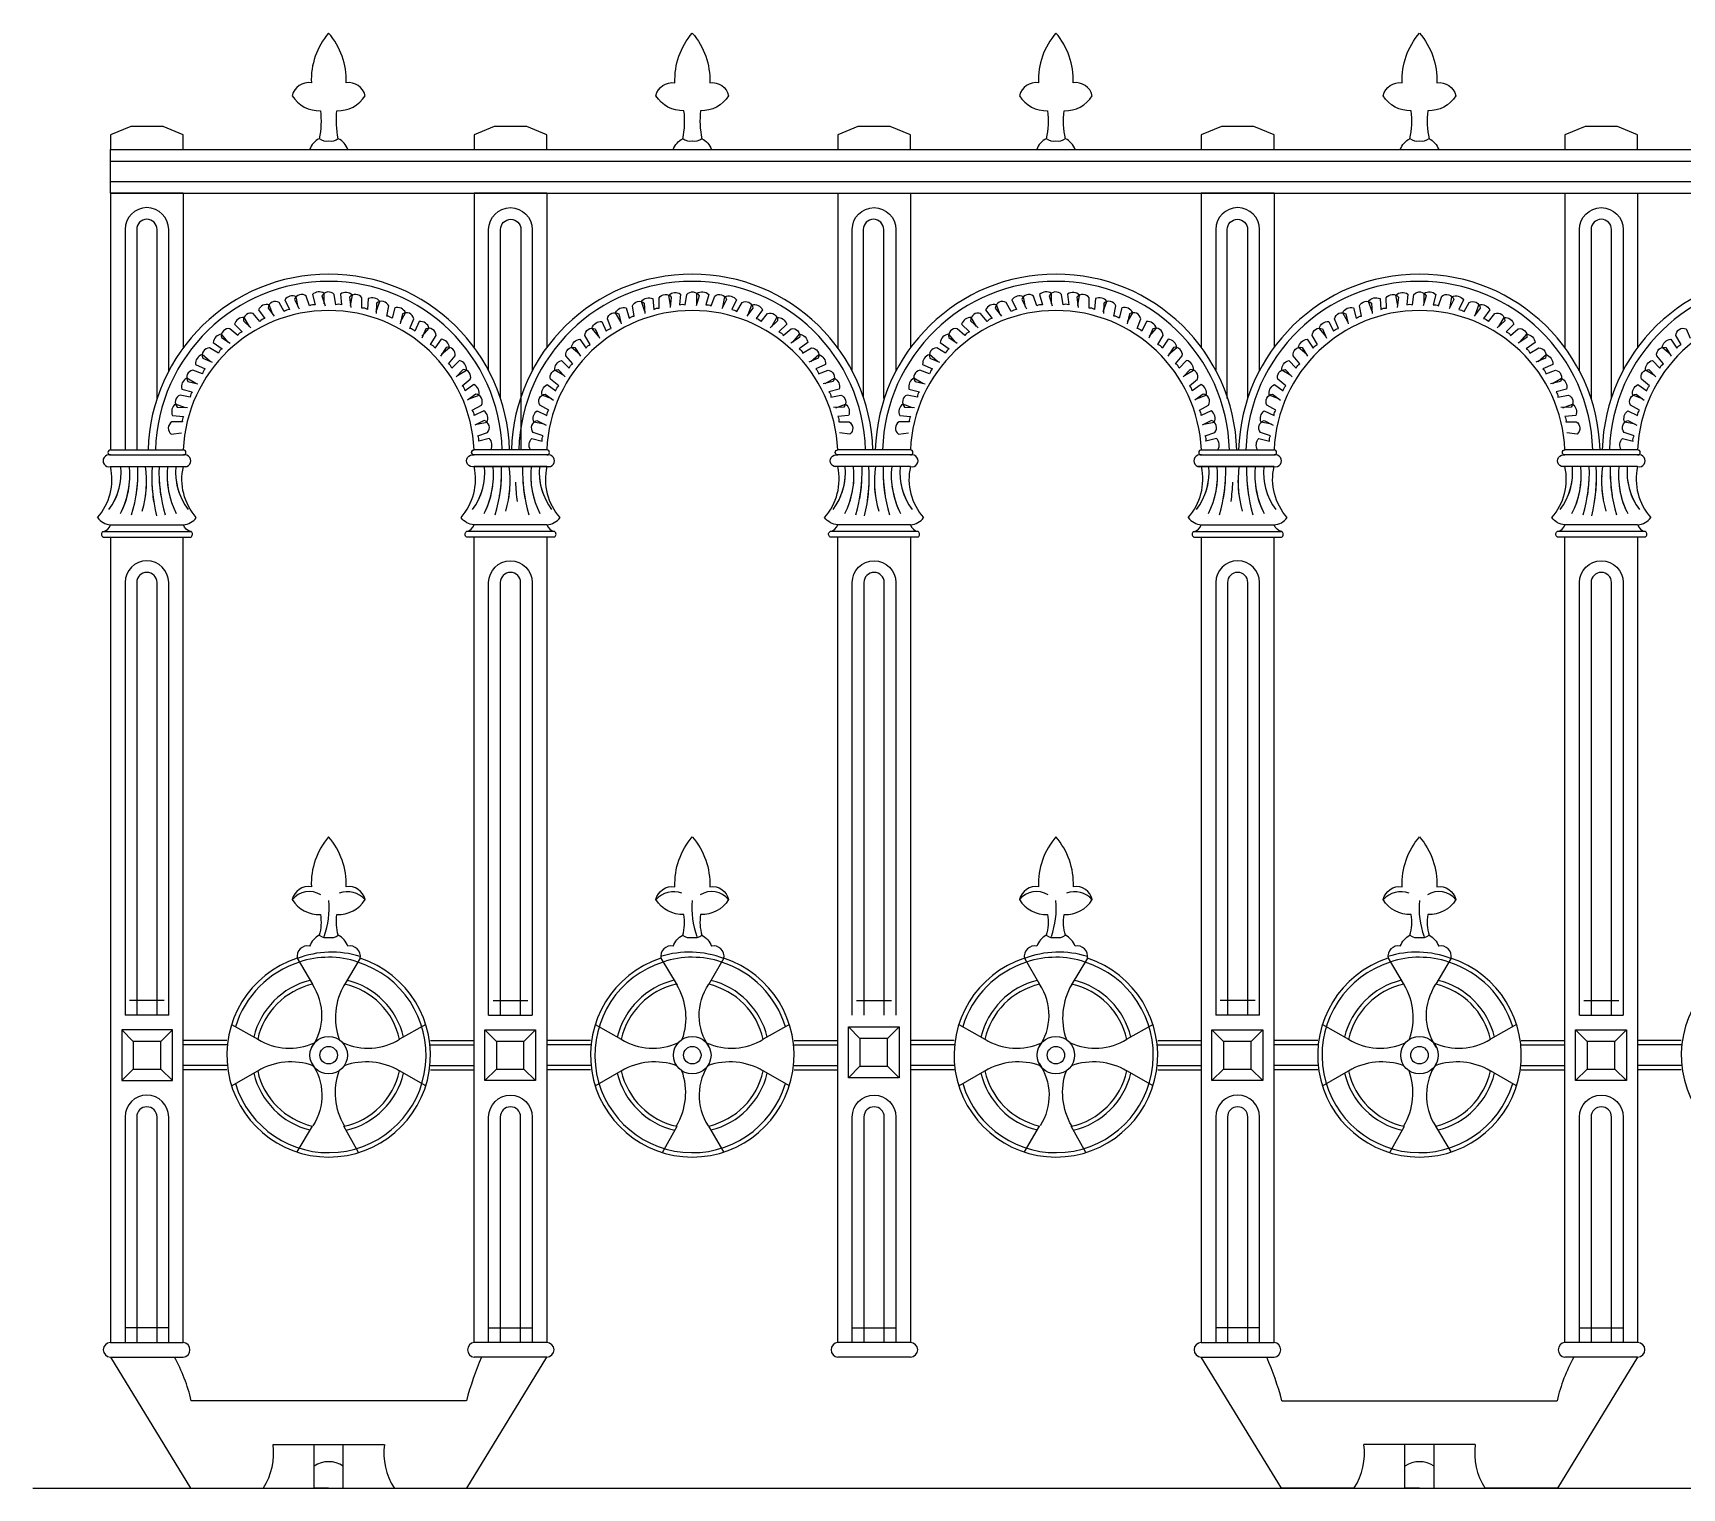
# Model space of a CAD drawing. Extents: x 173 to 2377, y 3129 to 4307.
# Drawn here: x 173 to 1307, y 3234 to 4234 of the extents above; entities that cross this region are included whole.
import ezdxf

# ---------------------------------------------------------------- set-up
doc = ezdxf.new("R2010")
doc.units = 0
doc.header["$LTSCALE"] = 0.85
doc.header["$MEASUREMENT"] = 0
for name, color, linetype in [('3', 3, 'CONTINUOUS'), ('4', 4, 'CONTINUOUS'), ('7', 7, 'CONTINUOUS')]:
    doc.layers.add(name, color=color, linetype=linetype)

msp = doc.modelspace()

# ---------------------------------------------------------------- linework, layer by layer
at = {"layer": '3'}
for p, q in [((226.6, 4145.6), (2377, 4145.6)), ((226.6, 4131.6), (2377, 4131.6)), ((226.6, 3943.6), (276.7, 3943.6)), ((226.6, 3935.6), (278.7, 3935.6)), ((526.7, 3943.6), (476.6, 3943.6)), ((526.7, 3935.6), (476.6, 3935.6)), ((476.6, 3935.6), (528.7, 3935.6)), ((776.6, 3935.6), (724.5, 3935.6)), ((776.6, 3943.6), (726.6, 3943.6)), ((1026.6, 3935.6), (974.5, 3935.6)), ((976.6, 3943.6), (1026.6, 3943.6)), ((976.6, 3935.6), (1026.6, 3935.6)), ((1276.6, 3935.6), (1224.5, 3935.6)), ((1276.6, 3943.6), (1226.6, 3943.6)), ((221.3, 3891), (282, 3891)), ((226.6, 3895.6), (276.7, 3895.6)), ((532, 3891), (471.3, 3891)), ((526.7, 3895.6), (476.6, 3895.6)), ((782, 3891), (721.3, 3891)), ((776.6, 3895.6), (726.6, 3895.6)), ((971.3, 3891), (1032, 3891)), ((976.6, 3895.6), (1026.6, 3895.6)), ((1282, 3891), (1221.3, 3891)), ((1276.6, 3895.6), (1226.6, 3895.6)), ((263.6, 3568.6), (239.6, 3568.6)), ((489.6, 3568.6), (513.6, 3568.6)), ((739.6, 3568.6), (763.6, 3568.6)), ((1013.6, 3568.6), (989.6, 3568.6)), ((1239.6, 3568.6), (1263.6, 3568.6)), ((266.6, 3558.6), (236.6, 3558.6)), ((486.6, 3558.6), (516.6, 3558.6)), ((741.9, 3542.6), (733.9, 3550.6)), ((736.6, 3550.6), (766.6, 3550.6)), ((760.9, 3542.6), (768.9, 3550.6)), ((1016.6, 3558.6), (986.6, 3558.6)), ((1236.6, 3558.6), (1266.6, 3558.6)), ((242.3, 3540.6), (234.3, 3548.6)), ((261.3, 3540.6), (269.3, 3548.6)), ((306.6, 3538.1), (276.6, 3538.1)), ((446.6, 3538.1), (476.6, 3538.1)), ((491.9, 3540.6), (483.9, 3548.6)), ((510.9, 3540.6), (518.9, 3548.6)), ((556.6, 3538.1), (526.6, 3538.1)), ((696.6, 3538.1), (726.6, 3538.1)), ((806.6, 3538.1), (776.6, 3538.1)), ((946.6, 3538.1), (976.6, 3538.1)), ((991.9, 3540.6), (983.9, 3548.6)), ((1010.9, 3540.6), (1018.9, 3548.6)), ((1056.6, 3538.1), (1026.6, 3538.1)), ((1196.6, 3538.1), (1226.6, 3538.1)), ((1241.9, 3540.6), (1233.9, 3548.6)), ((1260.9, 3540.6), (1268.9, 3548.6)), ((1306.6, 3538.1), (1276.6, 3538.1)), ((242.3, 3521.6), (234.3, 3513.6)), ((261.3, 3521.6), (269.3, 3513.6)), ((306.6, 3524.1), (276.6, 3524.1)), ((446.6, 3524.1), (476.6, 3524.1)), ((491.9, 3521.6), (483.9, 3513.6)), ((510.9, 3521.6), (518.9, 3513.6)), ((556.6, 3524.1), (526.6, 3524.1)), ((696.6, 3524.1), (726.6, 3524.1)), ((741.9, 3523.6), (733.9, 3515.6)), ((760.9, 3523.6), (768.9, 3515.6)), ((806.6, 3524.1), (776.6, 3524.1)), ((946.6, 3524.1), (976.6, 3524.1)), ((991.9, 3521.6), (983.9, 3513.6)), ((1010.9, 3521.6), (1018.9, 3513.6)), ((1056.6, 3524.1), (1026.6, 3524.1)), ((1196.6, 3524.1), (1226.6, 3524.1)), ((1241.9, 3521.6), (1233.9, 3513.6)), ((1260.9, 3521.6), (1268.9, 3513.6)), ((1306.6, 3524.1), (1276.6, 3524.1)), ((266.6, 3343.6), (236.6, 3343.6)), ((486.6, 3343.6), (516.6, 3343.6)), ((736.6, 3343.6), (766.6, 3343.6)), ((1016.6, 3343.6), (986.6, 3343.6)), ((1236.6, 3343.6), (1266.6, 3343.6))]:
    msp.add_line(p, q, dxfattribs=at)
for points in [[(258.6, 3982.4), (258.6, 4098.6, 1), (244.6, 4098.6), (244.6, 3947.1)], [(494.8, 3982.4), (494.8, 4098.6, -1), (508.8, 4098.6), (508.8, 3947.1)], [(758.2, 3982.4), (758.2, 4098.6, 1), (744.2, 4098.6), (744.2, 3983.7)], [(994.4, 3982.4), (994.4, 4098.6, -1), (1008.4, 4098.6), (1008.4, 3982.4)], [(1258.6, 3982.4), (1258.6, 4098.6, 1), (1244.6, 4098.6), (1244.6, 3982.4)], [(355.6, 4045.3), (354.3, 4052.4, 0.349567), (346.4, 4050.3), (349.6, 4043.5, 0.18548), (345.9, 4042.2), (342.5, 4048.5, 0.528763), (334.9, 4044.6), (339.2, 4039)], [(373.5, 4047.5), (373.5, 4054.7, 0.349567), (365.4, 4053.9), (367.4, 4046.7, 0.18548), (363.5, 4046.1), (361.2, 4052.8, 0.528763), (353.1, 4050.4), (356.3, 4044.1)], [(391.6, 4046.4), (392.9, 4053.5, 0.349567), (384.7, 4054.2), (385.4, 4046.8, 0.18548), (381.5, 4046.8), (380.4, 4053.9, 0.528763), (372, 4052.9), (374.1, 4046.1)], [(409.3, 4042.3), (411.7, 4049.1, 0.349567), (403.8, 4051.1), (403.2, 4043.7, 0.18548), (399.4, 4044.4), (399.5, 4051.5, 0.528763), (391, 4052), (391.9, 4045)], [(425.9, 4035.2), (429.5, 4041.4, 0.349567), (422, 4044.8), (420.2, 4037.6, 0.18548), (416.5, 4039), (417.9, 4046, 0.528763), (409.6, 4047.9), (409.3, 4040.8)], [(577.4, 4035.2), (573.8, 4041.4, -0.349567), (581.2, 4044.8), (583.1, 4037.6, -0.18548), (586.7, 4039), (585.4, 4046, -0.528763), (593.6, 4047.9), (594, 4040.8)], [(594, 4042.3), (591.6, 4049.1, -0.349567), (599.5, 4051.1), (600.1, 4043.7, -0.18548), (603.9, 4044.4), (603.8, 4051.5, -0.528763), (612.2, 4052), (611.4, 4045)], [(611.6, 4046.4), (610.4, 4053.5, -0.349567), (618.6, 4054.2), (617.9, 4046.8, -0.18548), (621.7, 4046.8), (622.8, 4053.9, -0.528763), (631.3, 4052.9), (629.2, 4046.1)], [(629.7, 4047.5), (629.7, 4054.7, -0.349567), (637.9, 4053.9), (635.9, 4046.7, -0.18548), (639.7, 4046.1), (642, 4052.8, -0.528763), (650.2, 4050.4), (646.9, 4044.1)], [(647.7, 4045.3), (649, 4052.4, -0.349567), (656.9, 4050.3), (653.7, 4043.5, -0.18548), (657.3, 4042.2), (660.8, 4048.5, -0.528763), (668.3, 4044.6), (664.1, 4039)], [(855.6, 4045.3), (854.3, 4052.4, 0.349567), (846.4, 4050.3), (849.6, 4043.5, 0.18548), (845.9, 4042.2), (842.5, 4048.5, 0.528763), (834.9, 4044.6), (839.2, 4039)], [(873.5, 4047.5), (873.5, 4054.7, 0.349567), (865.4, 4053.9), (867.4, 4046.7, 0.18548), (863.5, 4046.1), (861.2, 4052.8, 0.528763), (853.1, 4050.4), (856.3, 4044.1)], [(891.6, 4046.4), (892.9, 4053.5, 0.349567), (884.7, 4054.2), (885.4, 4046.8, 0.18548), (881.5, 4046.8), (880.4, 4053.9, 0.528763), (872, 4052.9), (874.1, 4046.1)], [(909.2, 4042.3), (911.7, 4049.1, 0.349567), (903.8, 4051.1), (903.2, 4043.7, 0.18548), (899.4, 4044.4), (899.5, 4051.5, 0.528763), (891, 4052), (891.9, 4045)], [(925.9, 4035.2), (929.5, 4041.4, 0.349567), (922, 4044.8), (920.1, 4037.6, 0.18548), (916.5, 4039), (917.9, 4046, 0.528763), (909.6, 4047.9), (909.3, 4040.8)], [(1077.4, 4035.2), (1073.8, 4041.4, -0.349567), (1081.2, 4044.8), (1083.1, 4037.6, -0.18548), (1086.7, 4039), (1085.3, 4046, -0.528763), (1093.6, 4047.9), (1094, 4040.8)], [(1094, 4042.3), (1091.5, 4049.1, -0.349567), (1099.5, 4051.1), (1100.1, 4043.7, -0.18548), (1103.9, 4044.4), (1103.7, 4051.5, -0.528763), (1112.2, 4052), (1111.3, 4045)], [(1111.6, 4046.4), (1110.4, 4053.5, -0.349567), (1118.6, 4054.2), (1117.9, 4046.8, -0.18548), (1121.7, 4046.8), (1122.8, 4053.9, -0.528763), (1131.3, 4052.9), (1129.2, 4046.1)], [(1129.7, 4047.5), (1129.7, 4054.7, -0.349567), (1137.9, 4053.9), (1135.9, 4046.7, -0.18548), (1139.7, 4046.1), (1142, 4052.8, -0.528763), (1150.2, 4050.4), (1146.9, 4044.1)], [(1147.7, 4045.3), (1148.9, 4052.4, -0.349567), (1156.9, 4050.3), (1153.6, 4043.5, -0.18548), (1157.3, 4042.2), (1160.8, 4048.5, -0.528763), (1168.3, 4044.6), (1164.1, 4039)], [(322.1, 4032), (318.5, 4038.2, 0.349567), (311.8, 4033.4), (317.1, 4028.2, 0.18548), (314.1, 4025.8), (308.7, 4030.4, 0.528763), (302.9, 4024.3), (308.8, 4020.4)], [(338.2, 4040.1), (335.8, 4046.9, 0.349567), (328.3, 4043.4), (332.7, 4037.3, 0.18548), (329.3, 4035.4), (324.8, 4040.9, 0.528763), (318, 4035.9), (323.2, 4031.1)], [(441, 4025.2), (445.7, 4030.7, 0.349567), (438.9, 4035.4), (435.8, 4028.6, 0.18548), (432.5, 4030.6), (435.1, 4037.2, 0.528763), (427.3, 4040.6), (425.7, 4033.7)], [(562.2, 4025.2), (557.6, 4030.7, -0.349567), (564.4, 4035.4), (567.5, 4028.6, -0.18548), (570.8, 4030.6), (568.2, 4037.2, -0.528763), (576, 4040.6), (577.6, 4033.7)], [(665, 4040.1), (667.5, 4046.9, -0.349567), (674.9, 4043.4), (670.6, 4037.3, -0.18548), (674, 4035.4), (678.4, 4040.9, -0.528763), (685.2, 4035.9), (680.1, 4031.1)], [(681.2, 4032), (684.8, 4038.2, -0.349567), (691.5, 4033.4), (686.2, 4028.2, -0.18548), (689.2, 4025.8), (694.6, 4030.4, -0.528763), (700.4, 4024.3), (694.4, 4020.4)], [(822, 4032), (818.4, 4038.2, 0.349567), (811.8, 4033.4), (817.1, 4028.2, 0.18548), (814.1, 4025.8), (808.7, 4030.4, 0.528763), (802.9, 4024.3), (808.8, 4020.4)], [(838.2, 4040.1), (835.8, 4046.9, 0.349567), (828.3, 4043.4), (832.7, 4037.3, 0.18548), (829.3, 4035.4), (824.8, 4040.9, 0.528763), (818, 4035.9), (823.2, 4031.1)], [(941, 4025.2), (945.7, 4030.7, 0.349567), (938.9, 4035.4), (935.8, 4028.6, 0.18548), (932.5, 4030.6), (935, 4037.2, 0.528763), (927.2, 4040.6), (925.7, 4033.7)], [(1062.2, 4025.2), (1057.6, 4030.7, -0.349567), (1064.3, 4035.4), (1067.4, 4028.6, -0.18548), (1070.8, 4030.6), (1068.2, 4037.2, -0.528763), (1076, 4040.6), (1077.6, 4033.7)], [(1165, 4040.1), (1167.5, 4046.9, -0.349567), (1174.9, 4043.4), (1170.6, 4037.3, -0.18548), (1174, 4035.4), (1178.4, 4040.9, -0.528763), (1185.2, 4035.9), (1180.1, 4031.1)], [(1181.2, 4032), (1184.8, 4038.2, -0.349567), (1191.5, 4033.4), (1186.2, 4028.2, -0.18548), (1189.2, 4025.8), (1194.5, 4030.4, -0.528763), (1200.4, 4024.3), (1194.4, 4020.4)], [(307.6, 4021.1), (302.9, 4026.6, 0.349567), (297.2, 4020.8), (303.3, 4016.6, 0.18548), (300.8, 4013.6), (294.7, 4017.3, 0.528763), (290, 4010.2), (296.5, 4007.5)], [(454.2, 4012.8), (459.7, 4017.5, 0.349567), (453.9, 4023.2), (449.7, 4017.1, 0.18548), (446.7, 4019.6), (450.4, 4025.7, 0.528763), (443.3, 4030.3), (440.6, 4023.8)], [(549, 4012.8), (543.5, 4017.5, -0.349567), (549.4, 4023.2), (553.6, 4017.1, -0.18548), (556.5, 4019.6), (552.8, 4025.7, -0.528763), (559.9, 4030.3), (562.7, 4023.8)], [(695.7, 4021.1), (700.3, 4026.6, -0.349567), (706.1, 4020.8), (700, 4016.6, -0.18548), (702.5, 4013.6), (708.6, 4017.3, -0.528763), (713.2, 4010.2), (706.7, 4007.5)], [(807.5, 4021.1), (802.9, 4026.6, 0.349567), (797.1, 4020.8), (803.3, 4016.6, 0.18548), (800.8, 4013.6), (794.7, 4017.3, 0.528763), (790, 4010.2), (796.5, 4007.5)], [(954.2, 4012.8), (959.7, 4017.5, 0.349567), (953.9, 4023.2), (949.7, 4017.1, 0.18548), (946.7, 4019.6), (950.4, 4025.7, 0.528763), (943.3, 4030.3), (940.6, 4023.8)], [(1049, 4012.8), (1043.5, 4017.5, -0.349567), (1049.4, 4023.2), (1053.6, 4017.1, -0.18548), (1056.5, 4019.6), (1052.8, 4025.7, -0.528763), (1059.9, 4030.3), (1062.7, 4023.8)], [(1195.7, 4021.1), (1200.3, 4026.6, -0.349567), (1206.1, 4020.8), (1199.9, 4016.6, -0.18548), (1202.5, 4013.6), (1208.6, 4017.3, -0.528763), (1213.2, 4010.2), (1206.7, 4007.5)], [(1299, 4012.8), (1293.5, 4017.5, -0.349567), (1299.3, 4023.2), (1303.6, 4017.1, -0.18548), (1306.5, 4019.6), (1302.8, 4025.7, -0.528763), (1309.9, 4030.3), (1312.7, 4023.8)], [(465.1, 3998.3), (471.3, 4001.9, 0.349567), (466.6, 4008.6), (461.3, 4003.3, 0.18548), (458.9, 4006.3), (463.6, 4011.7, 0.528763), (457.4, 4017.5), (453.5, 4011.5)], [(538.2, 3998.3), (532, 4001.9, -0.349567), (536.7, 4008.6), (542, 4003.3, -0.18548), (544.4, 4006.3), (539.7, 4011.7, -0.528763), (545.9, 4017.5), (549.7, 4011.5)], [(965.1, 3998.3), (971.3, 4001.9, 0.349567), (966.5, 4008.6), (961.3, 4003.3, 0.18548), (958.9, 4006.3), (963.5, 4011.7, 0.528763), (957.4, 4017.5), (953.5, 4011.5)], [(1038.2, 3998.3), (1032, 4001.9, -0.349567), (1036.7, 4008.6), (1041.9, 4003.3, -0.18548), (1044.4, 4006.3), (1039.7, 4011.7, -0.528763), (1045.9, 4017.5), (1049.7, 4011.5)], [(1288.2, 3998.3), (1281.9, 4001.9, -0.349567), (1286.7, 4008.6), (1291.9, 4003.3, -0.18548), (1294.4, 4006.3), (1289.7, 4011.7, -0.528763), (1295.9, 4017.5), (1299.7, 4011.5)], [(295.1, 4007.9), (289.6, 4012.6, 0.349567), (285, 4005.8), (291.8, 4002.7, 0.18548), (289.8, 3999.4), (283.1, 4001.9, 0.528763), (279.8, 3994.1), (286.7, 3992.6)], [(473.2, 3982.1), (480, 3984.6, 0.349567), (476.5, 3992), (470.4, 3987.7, 0.18548), (468.5, 3991.1), (474, 3995.6, 0.528763), (469, 4002.3), (464.2, 3997.2)], [(530.1, 3982.1), (523.3, 3984.6, -0.349567), (526.8, 3992), (532.9, 3987.7, -0.18548), (534.8, 3991.1), (529.2, 3995.6, -0.528763), (534.3, 4002.3), (539.1, 3997.2)], [(708.1, 4007.9), (713.6, 4012.6, -0.349567), (718.3, 4005.8), (711.5, 4002.7, -0.18548), (713.5, 3999.4), (720.1, 4001.9, -0.528763), (723.5, 3994.1), (716.6, 3992.6)], [(795.1, 4007.9), (789.6, 4012.6, 0.349567), (785, 4005.8), (791.8, 4002.7, 0.18548), (789.8, 3999.4), (783.1, 4001.9, 0.528763), (779.8, 3994.1), (786.7, 3992.6)], [(973.2, 3982.1), (980, 3984.6, 0.349567), (976.5, 3992), (970.4, 3987.7, 0.18548), (968.5, 3991.1), (974, 3995.6, 0.528763), (969, 4002.3), (964.2, 3997.2)], [(1030, 3982.1), (1023.3, 3984.6, -0.349567), (1026.8, 3992), (1032.9, 3987.7, -0.18548), (1034.8, 3991.1), (1029.2, 3995.6, -0.528763), (1034.3, 4002.3), (1039.1, 3997.2)], [(1208.1, 4007.9), (1213.6, 4012.6, -0.349567), (1218.3, 4005.8), (1211.5, 4002.7, -0.18548), (1213.5, 3999.4), (1220.1, 4001.9, -0.528763), (1223.5, 3994.1), (1216.6, 3992.6)], [(1280, 3982.1), (1273.3, 3984.6, -0.349567), (1276.8, 3992), (1282.9, 3987.7, -0.18548), (1284.8, 3991.1), (1279.2, 3995.6, -0.528763), (1284.3, 4002.3), (1289.1, 3997.2)], [(285.2, 3992.8), (279, 3996.4, 0.349567), (275.6, 3988.9), (282.8, 3987, 0.18548), (281.4, 3983.4), (274.4, 3984.8, 0.528763), (272.5, 3976.5), (279.5, 3976.2)], [(718, 3992.8), (724.3, 3996.4, -0.349567), (727.7, 3988.9), (720.5, 3987, -0.18548), (721.9, 3983.4), (728.8, 3984.8, -0.528763), (730.8, 3976.5), (723.7, 3976.2)], [(785.2, 3992.8), (779, 3996.4, 0.349567), (775.6, 3988.9), (782.8, 3987, 0.18548), (781.4, 3983.4), (774.4, 3984.8, 0.528763), (772.5, 3976.5), (779.5, 3976.2)], [(1218, 3992.8), (1224.3, 3996.4, -0.349567), (1227.7, 3988.9), (1220.5, 3987, -0.18548), (1221.8, 3983.4), (1228.8, 3984.8, -0.528763), (1230.8, 3976.5), (1223.7, 3976.2)], [(478.4, 3964.8), (485.5, 3966.1, 0.349567), (483.4, 3974), (476.6, 3970.8, 0.18548), (475.3, 3974.4), (481.6, 3977.9, 0.528763), (477.8, 3985.4), (472.1, 3981.2)], [(524.8, 3964.8), (517.7, 3966.1, -0.349567), (519.9, 3974), (526.7, 3970.8, -0.18548), (527.9, 3974.4), (521.7, 3977.9, -0.528763), (525.5, 3985.4), (531.1, 3981.2)], [(978.4, 3964.8), (985.5, 3966.1, 0.349567), (983.4, 3974), (976.6, 3970.8, 0.18548), (975.3, 3974.4), (981.6, 3977.9, 0.528763), (977.8, 3985.4), (972.1, 3981.2)], [(1024.8, 3964.8), (1017.7, 3966.1, -0.349567), (1019.9, 3974), (1026.6, 3970.8, -0.18548), (1027.9, 3974.4), (1021.7, 3977.9, -0.528763), (1025.5, 3985.4), (1031.1, 3981.2)], [(1274.8, 3964.8), (1267.7, 3966.1, -0.349567), (1269.9, 3974), (1276.6, 3970.8, -0.18548), (1277.9, 3974.4), (1271.7, 3977.9, -0.528763), (1275.5, 3985.4), (1281.1, 3981.2)], [(278.1, 3976.1), (271.3, 3978.6, 0.349567), (269.2, 3970.7), (276.7, 3970.1, 0.18548), (276, 3966.3), (268.8, 3966.4, 0.528763), (268.4, 3957.9), (275.4, 3958.8)], [(725.2, 3976.1), (732, 3978.6, -0.349567), (734, 3970.7), (726.6, 3970.1, -0.18548), (727.3, 3966.3), (734.4, 3966.4, -0.528763), (734.9, 3957.9), (727.9, 3958.8)], [(778.1, 3976.1), (771.3, 3978.6, 0.349567), (769.2, 3970.7), (776.7, 3970.1, 0.18548), (775.9, 3966.3), (768.8, 3966.4, 0.528763), (768.3, 3957.9), (775.3, 3958.8)], [(1225.2, 3976.1), (1231.9, 3978.6, -0.349567), (1234, 3970.7), (1226.6, 3970.1, -0.18548), (1227.3, 3966.3), (1234.4, 3966.4, -0.528763), (1234.9, 3957.9), (1227.9, 3958.8)], [(488, 3947.1, 0.334675), (487, 3955), (479.8, 3953, 0.18548), (479.2, 3956.8), (485.9, 3959.1, 0.528763), (483.5, 3967.3), (477.2, 3964)], [(515.3, 3947.1, -0.334675), (516.3, 3955), (523.5, 3953, -0.18548), (524.1, 3956.8), (517.3, 3959.1, -0.528763), (519.8, 3967.3), (526.1, 3964)], [(988, 3947.1, 0.334675), (987, 3955), (979.8, 3953, 0.18548), (979.2, 3956.8), (985.9, 3959.1, 0.528763), (983.5, 3967.3), (977.2, 3964)], [(1015.3, 3947.1, -0.334675), (1016.2, 3955), (1023.5, 3953, -0.18548), (1024.1, 3956.8), (1017.3, 3959.1, -0.528763), (1019.8, 3967.3), (1026.1, 3964)], [(1265.3, 3947.1, -0.334675), (1266.2, 3955), (1273.4, 3953, -0.18548), (1274.1, 3956.8), (1267.3, 3959.1, -0.528763), (1269.8, 3967.3), (1276, 3964)], [(258.6, 3558.6), (258.6, 3855.9, 1), (244.6, 3855.9), (244.6, 3558.6)], [(508.6, 3558.6), (508.6, 3855.9, 1), (494.6, 3855.9), (494.6, 3558.6)], [(758.6, 3558.6), (758.6, 3855.9, 1), (744.6, 3855.9), (744.6, 3558.6)], [(1008.6, 3558.6), (1008.6, 3855.9, 1), (994.6, 3855.9), (994.6, 3558.6)], [(1258.6, 3558.6), (1258.6, 3855.9, 1), (1244.6, 3855.9), (1244.6, 3558.6)], [(258.6, 3333.6), (258.6, 3488.6, 1), (244.6, 3488.6), (244.6, 3333.6)], [(508.6, 3333.6), (508.6, 3488.6, 1), (494.6, 3488.6), (494.6, 3333.6)], [(758.6, 3333.6), (758.6, 3488.6, 1), (744.6, 3488.6), (744.6, 3333.6)], [(1008.6, 3333.6), (1008.6, 3488.6, 1), (994.6, 3488.6), (994.6, 3333.6)], [(1258.6, 3333.6), (1258.6, 3488.6, 1), (1244.6, 3488.6), (1244.6, 3333.6)]]:
    msp.add_lwpolyline(points, format="xyb", dxfattribs=at)
for points in [[(242.3, 3521.6), (261.3, 3521.6), (261.3, 3540.6), (242.3, 3540.6)], [(491.9, 3521.6), (510.9, 3521.6), (510.9, 3540.6), (491.9, 3540.6)], [(741.9, 3523.6), (760.9, 3523.6), (760.9, 3542.6), (741.9, 3542.6)], [(991.9, 3521.6), (1010.9, 3521.6), (1010.9, 3540.6), (991.9, 3540.6)], [(1241.9, 3521.6), (1260.9, 3521.6), (1260.9, 3540.6), (1241.9, 3540.6)]]:
    msp.add_lwpolyline(points, close=True, dxfattribs=at)
for centre in [(376.6, 3531.1), (626.6, 3531.1), (876.6, 3531.1), (1126.6, 3531.1)]:
    msp.add_circle(centre, 6, dxfattribs=at)
for centre, radius, start, end in [((376.7, 3943.6), 124.3, 1.6116, 178.3884), ((626.5, 3943.6), 124.3, 1.6116, 178.3884), ((876.7, 3943.6), 124.3, 1.6116, 178.3884), ((1126.5, 3943.6), 124.3, 1.6116, 178.3884), ((1376.5, 3943.6), 124.3, 1.6116, 178.3884), ((376.6, 3942.8), 100.1, 2.4568, 177.5432), ((626.6, 3942.8), 100.1, 2.4568, 177.5432), ((876.6, 3942.8), 100.1, 2.4568, 177.5432), ((1126.6, 3942.8), 100.1, 2.4568, 177.5432), ((1376.6, 3942.8), 100.1, 2.4568, 177.5432), ((191.1, 3931.7), 42.9, 323.2855, 5.225), ((181.6, 3929.8), 58.3, 333.007, 5.7607), ((142, 3932.2), 103.5, 343.3338, 1.8828), ((179, 3925.6), 72.4, 343.531, 7.9646), ((362.1, 3928.1), 107.1, 175.9899, 194.2417), ((363.4, 3932.2), 103.5, 178.1172, 196.6662), ((323.8, 3929.8), 58.3, 174.2393, 206.993), ((314.3, 3931.7), 42.9, 174.775, 216.7145), ((441.1, 3931.7), 42.9, 323.2855, 5.225), ((431.6, 3929.8), 58.3, 333.007, 5.7607), ((392, 3932.2), 103.5, 343.3338, 1.8828), ((429, 3925.6), 72.4, 343.531, 7.9646), ((613.4, 3932.2), 103.5, 178.1172, 196.6662), ((573.8, 3929.8), 58.3, 174.2393, 206.993), ((564.3, 3931.7), 42.9, 174.775, 216.7145), ((689, 3931.7), 42.9, 323.2855, 5.225), ((679.5, 3929.8), 58.3, 333.007, 5.7607), ((639.9, 3932.2), 103.5, 343.3338, 1.8828), ((641.2, 3928.1), 107.1, 345.7583, 4.0101), ((824.2, 3925.6), 72.4, 172.0354, 196.469), ((861.3, 3932.2), 103.5, 178.1172, 196.6662), ((821.7, 3929.8), 58.3, 174.2393, 206.993), ((812.2, 3931.7), 42.9, 174.775, 216.7145), ((939, 3931.7), 42.9, 323.2855, 5.225), ((929.5, 3929.8), 58.3, 333.007, 5.7607), ((889.9, 3932.2), 103.5, 343.3338, 1.8828), ((1074.2, 3925.6), 72.4, 172.0354, 196.469), ((1111.2, 3932.2), 103.5, 178.1172, 196.6662), ((1071.7, 3929.8), 58.3, 174.2393, 206.993), ((1062.2, 3931.7), 42.9, 174.775, 216.7145), ((1189, 3931.7), 42.9, 323.2855, 5.225), ((1179.5, 3929.8), 58.3, 333.007, 5.7607), ((1139.9, 3932.2), 103.5, 343.3338, 1.8828), ((1141.2, 3928.1), 107.1, 345.7583, 4.0101), ((1324.2, 3925.6), 72.4, 172.0354, 196.469), ((1361.2, 3932.2), 103.5, 178.1172, 196.6662), ((1321.7, 3929.8), 58.3, 174.2393, 206.993), ((1312.2, 3931.7), 42.9, 174.775, 216.7145), ((191.1, 3931.7), 42.9, 329.2476, 354.6598), ((142, 3932.2), 103.5, 350.7002, 0), ((179, 3925.6), 72.4, 350.3735, 2.9493), ((362.1, 3928.1), 107.1, 181.674, 188.8664), ((363.4, 3932.2), 103.5, 183.28, 190.4175), ((323.8, 3929.8), 58.3, 182.9719, 198.913), ((314.3, 3931.7), 42.9, 184.983, 203.2751), ((441.1, 3931.7), 42.9, 329.2476, 354.6598), ((392, 3932.2), 103.5, 350.7002, 0), ((429, 3925.6), 72.4, 350.3735, 2.9493), ((612.1, 3928.1), 107.1, 181.674, 188.8664), ((613.4, 3932.2), 103.5, 183.28, 190.4175), ((573.8, 3929.8), 58.3, 182.9719, 198.913), ((564.3, 3931.7), 42.9, 184.983, 203.2751), ((689, 3931.7), 42.9, 336.7249, 355.017), ((679.5, 3929.8), 58.3, 341.087, 357.0281), ((639.9, 3932.2), 103.5, 349.5825, 356.72), ((641.2, 3928.1), 107.1, 351.1336, 358.326), ((824.2, 3925.6), 72.4, 177.0507, 189.6265), ((861.3, 3932.2), 103.5, 180, 189.2998), ((812.2, 3931.7), 42.9, 185.3402, 210.7524), ((939, 3931.7), 42.9, 336.7249, 355.017), ((929.5, 3929.8), 58.3, 341.087, 357.0281), ((889.9, 3932.2), 103.5, 349.5825, 356.72), ((891.2, 3928.1), 107.1, 351.1336, 358.326), ((1074.2, 3925.6), 72.4, 177.0507, 189.6265), ((1111.2, 3932.2), 103.5, 180, 189.2998), ((1062.2, 3931.7), 42.9, 185.3402, 210.7524), ((1189, 3931.7), 42.9, 336.7249, 355.017), ((1179.5, 3929.8), 58.3, 341.087, 357.0281), ((1139.9, 3932.2), 103.5, 349.5825, 356.72), ((1141.2, 3928.1), 107.1, 351.1336, 358.326), ((1324.2, 3925.6), 72.4, 177.0507, 189.6265), ((1361.2, 3932.2), 103.5, 180, 189.2998), ((1312.2, 3931.7), 42.9, 185.3402, 210.7524), ((181.6, 3929.8), 58.3, 334.5742, 352.5238), ((431.6, 3929.8), 58.3, 334.5742, 352.5238), ((821.7, 3929.8), 58.3, 187.4762, 205.4258), ((1071.7, 3929.8), 58.3, 187.4762, 205.4258), ((1321.7, 3929.8), 58.3, 187.4762, 205.4258), ((363.2, 3628.8), 14.8, 57.3642, 141.6667), ((389.2, 3626.4), 17, 42.9344, 108.2668), ((614.1, 3626.4), 17, 71.7332, 137.0656), ((640, 3628.8), 14.8, 38.3333, 122.6358), ((863.2, 3628.8), 14.8, 57.3642, 141.6667), ((889.2, 3626.4), 17, 42.9344, 108.2668), ((1114.1, 3626.4), 17, 71.7332, 137.0656), ((1140, 3628.8), 14.8, 38.3333, 122.6358), ((321.2, 3632), 55.7, 339.7921, 5.4872), ((682, 3632), 55.7, 174.5128, 200.2079), ((821.2, 3632), 55.7, 339.7921, 5.4872), ((1182, 3632), 55.7, 174.5128, 200.2079), ((376.6, 3531.1), 70, 108.0209, 71.9792), ((376.6, 3531.1), 67, 196.9683, 72.572), ((376.6, 3531.1), 67, 107.4685, 163.0317), ((378.6, 3534.6), 67.3, 72.9243, 110.5681), ((376.6, 3535.7), 62.7, 71.3267, 108.7138), ((626.6, 3531.1), 70, 108.0208, 71.9791), ((626.6, 3531.1), 67, 107.428, 343.0317), ((624.6, 3534.6), 67.3, 69.4319, 107.0757), ((626.6, 3535.7), 62.7, 71.2862, 108.6733), ((626.6, 3531.1), 67, 16.9683, 72.5315), ((876.6, 3531.1), 70, 108.0209, 71.9792), ((876.6, 3531.1), 67, 196.9683, 72.572), ((876.6, 3531.1), 67, 107.4685, 163.0317), ((878.6, 3534.6), 67.3, 72.9243, 110.5681), ((876.6, 3535.7), 62.7, 71.3267, 108.7138), ((1126.6, 3531.1), 70, 108.0208, 71.9791), ((1126.6, 3531.1), 67, 107.428, 343.0317), ((1124.6, 3534.6), 67.3, 69.4319, 107.0757), ((1126.6, 3535.7), 62.7, 71.2862, 108.6733), ((1126.6, 3531.1), 67, 16.9683, 72.5315), ((1376.6, 3531.1), 70, 108.0208, 71.9791), ((376.6, 3531.1), 53, 104.0348, 166.4654), ((376.6, 3531.1), 50, 103.0383, 167.4619), ((376.6, 3531.1), 50, 12.5381, 77.3345), ((376.6, 3531.1), 53, 13.5346, 76.2619), ((626.6, 3531.1), 53, 103.7381, 166.4654), ((626.6, 3531.1), 50, 102.6655, 167.4619), ((626.6, 3531.1), 50, 12.5381, 76.9617), ((626.6, 3531.1), 53, 13.5346, 75.9652), ((876.6, 3531.1), 53, 104.0348, 166.4654), ((876.6, 3531.1), 50, 103.0383, 167.4619), ((876.6, 3531.1), 50, 12.5381, 77.3345), ((876.6, 3531.1), 53, 13.5346, 76.2619), ((1126.6, 3531.1), 53, 103.7381, 166.4654), ((1126.6, 3531.1), 50, 102.6655, 167.4619), ((1126.6, 3531.1), 50, 12.5381, 76.9617), ((1126.6, 3531.1), 53, 13.5346, 75.9652), ((376.6, 3531.1), 53, 193.5346, 255.9652), ((376.6, 3531.1), 50, 192.5381, 256.9617), ((376.6, 3531.1), 50, 282.0379, 347.4619), ((376.6, 3531.1), 53, 283.0344, 346.4654), ((626.6, 3531.1), 53, 193.5346, 256.9656), ((626.6, 3531.1), 50, 192.5381, 257.9621), ((626.6, 3531.1), 50, 283.0383, 347.4619), ((626.6, 3531.1), 53, 284.0348, 346.4654), ((876.6, 3531.1), 53, 193.5346, 255.9652), ((876.6, 3531.1), 50, 192.5381, 256.9617), ((876.6, 3531.1), 50, 282.0379, 347.4619), ((876.6, 3531.1), 53, 283.0344, 346.4654), ((1126.6, 3531.1), 53, 193.5346, 256.9656), ((1126.6, 3531.1), 50, 192.5381, 257.9621), ((1126.6, 3531.1), 50, 283.0383, 347.4619), ((1126.6, 3531.1), 53, 284.0348, 346.4654)]:
    msp.add_arc(centre, radius, start, end, dxfattribs=at)
at = {"layer": '4'}
for p, q in [((226.6, 4123.6), (226.6, 4153.6)), ((276.6, 4123.6), (276.6, 4017.3)), ((526.6, 4123.6), (476.6, 4123.6)), ((476.6, 4123.6), (476.6, 4123.5)), ((476.6, 4123.5), (476.6, 4017.6)), ((726.6, 4123.6), (726.6, 4017.3)), ((976.6, 4123.6), (1026.6, 4123.6)), ((1026.6, 4123.6), (1026.6, 4123.5)), ((1026.6, 4123.5), (1026.6, 4017.6)), ((1226.6, 4123.6), (1226.6, 4017.3)), ((226.6, 3947.1), (276.7, 3947.1)), ((226.6, 3947.1), (226.6, 3947.1)), ((526.6, 3947.1), (476.6, 3947.1)), ((476.6, 3947.1), (476.6, 3947.1)), ((526.7, 3947.1), (526.7, 3947.1)), ((776.6, 3947.1), (726.6, 3947.1)), ((776.6, 3947.1), (776.6, 3947.1)), ((976.6, 3947.1), (1026.6, 3947.1)), ((976.6, 3947.1), (976.6, 3947.1)), ((1026.6, 3947.1), (1026.6, 3947.1)), ((1276.6, 3947.1), (1226.6, 3947.1)), ((1276.6, 3947.1), (1226.6, 3947.1)), ((1276.6, 3947.1), (1276.6, 3947.1)), ((1276.6, 3947.1), (1276.6, 3947.1)), ((221.4, 3887.1), (226.6, 3887.1)), ((226.6, 3887.1), (226.6, 3333.6)), ((531.8, 3887.1), (526.6, 3887.1)), ((526.6, 3887.1), (526.6, 3333.6)), ((776.6, 3887.1), (776.6, 3333.6)), ((781.8, 3887.1), (776.6, 3887.1)), ((971.4, 3887.1), (976.6, 3887.1)), ((976.6, 3887.1), (976.6, 3333.6)), ((1276.6, 3887.1), (1276.6, 3333.6)), ((1281.8, 3887.1), (1276.6, 3887.1)), ((226.6, 3333.6), (226.6, 3333.6)), ((526.6, 3333.6), (526.6, 3333.6)), ((526.6, 3333.6), (526.6, 3333.6)), ((776.6, 3333.6), (776.6, 3333.6)), ((976.6, 3333.6), (976.6, 3333.6)), ((976.6, 3333.6), (976.6, 3333.6)), ((1276.6, 3333.6), (1276.6, 3333.6)), ((226.6, 3323.6), (281.7, 3233.6)), ((471.6, 3233.6), (526.6, 3323.6)), ((1031.7, 3233.6), (976.6, 3323.6)), ((1276.6, 3323.6), (1221.5, 3233.6)), ((338.4, 3263.6), (414.8, 3263.6)), ((1164.8, 3263.6), (1088.4, 3263.6)), ((173.3, 3233.6), (2377, 3233.6)), ((281.7, 3233.6), (331.7, 3233.6)), ((421.6, 3233.6), (471.6, 3233.6)), ((1081.7, 3233.6), (1031.7, 3233.6)), ((1221.5, 3233.6), (1171.5, 3233.6))]:
    msp.add_line(p, q, dxfattribs=at)
for points in [[(276.6, 4153.6), (276.6, 4163.6), (262.8, 4169.3), (240.5, 4169.3), (226.6, 4163.6), (226.6, 4153.6)], [(526.6, 4153.6), (526.6, 4163.6), (512.8, 4169.3), (490.5, 4169.3), (476.6, 4163.6), (476.6, 4153.6)], [(776.6, 4153.6), (776.6, 4163.6), (762.7, 4169.3), (740.5, 4169.3), (726.6, 4163.6), (726.6, 4153.6)], [(1026.6, 4153.6), (1026.6, 4163.6), (1012.7, 4169.3), (990.5, 4169.3), (976.6, 4163.6), (976.6, 4153.6)], [(1276.6, 4153.6), (1276.6, 4163.6), (1262.7, 4169.3), (1240.5, 4169.3), (1226.6, 4163.6), (1226.6, 4153.6)], [(276.6, 4123.6), (276.6, 4123.6), (226.6, 4123.6), (226.6, 3947.1)], [(476.6, 4123.6), (476.6, 4123.6), (526.6, 4123.6), (526.6, 4017.6)], [(726.6, 4123.6), (726.6, 4123.6), (776.6, 4123.6), (776.6, 4017.3)], [(1026.6, 4123.6), (1026.6, 4123.6), (976.6, 4123.6), (976.6, 4017.6)], [(1226.6, 4123.6), (1226.6, 4123.6), (1276.6, 4123.6), (1276.6, 4017.6)], [(471.2, 3293.6), (282, 3293.6)], [(1032, 3293.6), (1221.2, 3293.6)]]:
    msp.add_lwpolyline(points, dxfattribs=at)
for points in [[(276.6, 3333.6), (276.6, 3887.1), (281.8, 3887.1, 0.537232), (282, 3891, -0.286564), (276.7, 3895.6, 0.225726), (285.6, 3900.6, -0.240408), (276.7, 3935.6, 1.294366), (276.7, 3943.6, 1), (276.7, 3947.1), (276.7, 3947.1)], [(476.6, 3333.6), (476.6, 3887.1), (471.5, 3887.1, -0.537232), (471.3, 3891, 0.286564), (476.6, 3895.6, -0.225726), (467.6, 3900.6, 0.240408), (476.6, 3935.6, -1.294366), (476.6, 3943.6, -1), (476.6, 3947.1), (476.6, 3947.1)], [(726.6, 3333.6), (726.6, 3887.1), (721.4, 3887.1, -0.537232), (721.3, 3891, 0.286564), (726.6, 3895.6, -0.225726), (717.6, 3900.6, 0.240408), (726.6, 3935.6, -1.294366), (726.6, 3943.6, -1), (726.6, 3947.1), (726.6, 3947.1)], [(1026.6, 3333.6), (1026.6, 3887.1), (1031.8, 3887.1, 0.537232), (1032, 3891, -0.286564), (1026.6, 3895.6, 0.225726), (1035.6, 3900.6, -0.240408), (1026.6, 3935.6, 1.294366), (1026.6, 3943.6, 1), (1026.6, 3947.1), (1026.6, 3947.1)], [(1226.6, 3333.6), (1226.6, 3887.1), (1221.4, 3887.1, -0.537232), (1221.3, 3891, 0.286564), (1226.6, 3895.6, -0.225726), (1217.6, 3900.6, 0.240408), (1226.6, 3935.6, -1.294366), (1226.6, 3943.6, -1), (1226.6, 3947.1), (1226.6, 3947.1)]]:
    msp.add_lwpolyline(points, format="xyb", dxfattribs=at)
for centre, radius, start, end in [((226.6, 3945.4), 1.75, 90, 270), ((476.6, 3945.4), 1.75, 90, 270), ((526.7, 3945.4), 1.75, 270, 90), ((776.6, 3945.4), 1.75, 270, 90), ((976.6, 3945.4), 1.75, 90, 270), ((1026.6, 3945.4), 1.75, 270, 90), ((1276.6, 3945.4), 1.75, 270, 90), ((1276.6, 3945.4), 1.75, 270, 90), ((187.8, 3926.9), 39.8, 318.5512, 12.6227), ((225.6, 3939.6), 4.13, 75.3778, 284.6222), ((565.4, 3926.9), 39.8, 167.3773, 221.4488), ((527.7, 3939.6), 4.13, 255.3778, 104.6222), ((815.4, 3926.9), 39.8, 167.3773, 221.4488), ((777.7, 3939.6), 4.13, 255.3778, 104.6222), ((937.8, 3926.9), 39.8, 318.5512, 12.6227), ((975.6, 3939.6), 4.13, 75.3778, 284.6222), ((1315.4, 3926.9), 39.8, 167.3773, 221.4488), ((1277.7, 3939.6), 4.13, 255.3778, 104.6222), ((227.4, 3907.6), 12, 215.4919, 266.3718), ((525.9, 3907.6), 12, 273.6282, 324.5081), ((775.9, 3907.6), 12, 273.6282, 324.5081), ((977.4, 3907.6), 12, 215.4919, 266.3718), ((1275.9, 3907.6), 12, 273.6282, 324.5081), ((222.7, 3889.1), 2.32, 125.6496, 238.634), ((220.3, 3897.6), 6.66, 279.0964, 343.0579), ((533, 3897.6), 6.66, 196.9421, 260.9036), ((530.6, 3889.1), 2.32, 301.366, 54.3504), ((783, 3897.6), 6.66, 196.9421, 260.9036), ((780.6, 3889.1), 2.32, 301.366, 54.3504), ((972.6, 3889.1), 2.32, 125.6496, 238.634), ((970.2, 3897.6), 6.66, 279.0964, 343.0579), ((1283, 3897.6), 6.66, 196.9421, 260.9036), ((1280.6, 3889.1), 2.32, 301.366, 54.3504), ((226.6, 3328.6), 5, 90, 270), ((276.2, 3328.6), 5.02, 274.8263, 85.1737), ((477.1, 3328.6), 5.02, 94.8263, 265.1737), ((477.1, 3328.6), 5.02, 94.8263, 265.1737), ((526.6, 3328.6), 5, 270, 90), ((526.6, 3328.6), 5, 270, 90), ((727.1, 3328.6), 5.02, 94.8263, 265.1737), ((776.6, 3328.6), 5, 270, 90), ((976.6, 3328.6), 5, 90, 270), ((976.6, 3328.6), 5, 90, 270), ((1026.2, 3328.6), 5.02, 274.8263, 85.1737), ((1026.2, 3328.6), 5.02, 274.8263, 85.1737), ((1227, 3328.6), 5.02, 94.8263, 265.1737), ((1276.6, 3328.6), 5, 270, 90), ((167.4, 3266.5), 117.9, 13.3127, 29.0001), ((687.1, 3235.5), 223.5, 156.7744, 164.921), ((816.2, 3235.5), 223.5, 15.079, 23.2256), ((1335.9, 3266.5), 117.9, 150.9999, 166.6873), ((294.6, 3257.7), 44.2, 327.0575, 7.7128), ((458.7, 3257.7), 44.2, 172.2872, 212.9425), ((1044.6, 3257.7), 44.2, 327.0575, 7.7128), ((1208.7, 3257.7), 44.2, 172.2872, 212.9425)]:
    msp.add_arc(centre, radius, start, end, dxfattribs=at)
at = {"layer": '7'}
for p, q in [((226.6, 4153.6), (2377, 4153.6)), ((226.6, 4123.6), (2377, 4123.6)), ((221.4, 3887.1), (281.8, 3887.1)), ((531.8, 3887.1), (471.5, 3887.1)), ((781.8, 3887.1), (721.4, 3887.1)), ((971.4, 3887.1), (1031.8, 3887.1)), ((1281.8, 3887.1), (1221.4, 3887.1)), ((355, 3597.7), (365.4, 3579.8)), ((398.3, 3597.7), (387.2, 3579.2)), ((605, 3597.7), (616.1, 3579.2)), ((648.3, 3597.7), (637.9, 3579.8)), ((855, 3597.7), (865.4, 3579.8)), ((898.3, 3597.7), (887.2, 3579.2)), ((1105, 3597.7), (1116.1, 3579.2)), ((1148.3, 3597.7), (1137.9, 3579.8)), ((309.9, 3552.2), (327.8, 3542)), ((443.4, 3552.2), (425.4, 3542)), ((559.9, 3552.2), (577.8, 3542)), ((693.4, 3552.2), (675.4, 3542)), ((809.9, 3552.2), (827.8, 3542)), ((943.4, 3552.2), (925.4, 3542)), ((1059.9, 3552.2), (1077.8, 3542)), ((1193.4, 3552.2), (1175.4, 3542)), ((306.6, 3541.1), (276.6, 3541.1)), ((446.6, 3541.1), (476.6, 3541.1)), ((556.6, 3541.1), (526.6, 3541.1)), ((696.6, 3541.1), (726.6, 3541.1)), ((806.6, 3541.1), (776.6, 3541.1)), ((946.6, 3541.1), (976.6, 3541.1)), ((1056.6, 3541.1), (1026.6, 3541.1)), ((1196.6, 3541.1), (1226.6, 3541.1)), ((1306.6, 3541.1), (1276.6, 3541.1)), ((306.6, 3521.1), (276.6, 3521.1)), ((309.9, 3510.1), (327.8, 3520.3)), ((443.4, 3510.1), (425.4, 3520.3)), ((446.6, 3521.1), (476.6, 3521.1)), ((556.6, 3521.1), (526.6, 3521.1)), ((559.9, 3510.1), (577.8, 3520.3)), ((693.4, 3510.1), (675.4, 3520.3)), ((696.6, 3521.1), (726.6, 3521.1)), ((806.6, 3521.1), (776.6, 3521.1)), ((809.9, 3510.1), (827.8, 3520.3)), ((943.4, 3510.1), (925.4, 3520.3)), ((946.6, 3521.1), (976.6, 3521.1)), ((1056.6, 3521.1), (1026.6, 3521.1)), ((1059.9, 3510.1), (1077.8, 3520.3)), ((1193.4, 3510.1), (1175.4, 3520.3)), ((1196.6, 3521.1), (1226.6, 3521.1)), ((1306.6, 3521.1), (1276.6, 3521.1)), ((355, 3464.6), (365.4, 3482.4)), ((397.1, 3464.2), (387.1, 3482.2)), ((606.1, 3464.2), (616.2, 3482.2)), ((648.3, 3464.6), (637.9, 3482.4)), ((855, 3464.6), (865.4, 3482.4)), ((897.1, 3464.2), (887.1, 3482.2)), ((1106.1, 3464.2), (1116.2, 3482.2)), ((1148.3, 3464.6), (1137.9, 3482.4)), ((226.6, 3333.6), (276.6, 3333.6)), ((526.6, 3333.6), (476.6, 3333.6)), ((776.6, 3333.6), (726.6, 3333.6)), ((976.6, 3333.6), (1026.6, 3333.6)), ((1276.6, 3333.6), (1226.6, 3333.6)), ((226.6, 3323.6), (276.6, 3323.6)), ((526.6, 3323.6), (476.6, 3323.6)), ((776.6, 3323.6), (726.6, 3323.6)), ((976.6, 3323.6), (1026.6, 3323.6)), ((1276.6, 3323.6), (1226.6, 3323.6))]:
    msp.add_line(p, q, dxfattribs=at)
for points in [[(389.8, 4153.6, 0.185108), (383.2, 4161, -0.083818), (382.3, 4180.2, 0.26941), (401.6, 4190.5, 0.394272), (388.6, 4199.4, 0.190823), (376.6, 4233.6, 0.190823), (364.7, 4199.4, 0.394272), (351.6, 4190.5, 0.26941), (370.9, 4180.2, -0.083818), (370.1, 4161, 0.185108), (363.5, 4153.6)], [(613.5, 4153.6, -0.185108), (620.1, 4161, 0.083818), (620.9, 4180.2, -0.26941), (601.6, 4190.5, -0.394272), (614.7, 4199.4, -0.190823), (626.6, 4233.6, -0.190823), (638.6, 4199.4, -0.394272), (651.6, 4190.5, -0.26941), (632.3, 4180.2, 0.083818), (633.2, 4161, -0.185108), (639.8, 4153.6)], [(889.8, 4153.6, 0.185108), (883.2, 4161, -0.083818), (882.3, 4180.2, 0.26941), (901.6, 4190.5, 0.394272), (888.5, 4199.4, 0.190823), (876.6, 4233.6, 0.190823), (864.7, 4199.4, 0.394272), (851.6, 4190.5, 0.26941), (870.9, 4180.2, -0.083818), (870, 4161, 0.185108), (863.4, 4153.6)], [(1113.4, 4153.6, -0.185108), (1120, 4161, 0.083818), (1120.9, 4180.2, -0.26941), (1101.6, 4190.5, -0.394272), (1114.7, 4199.4, -0.190823), (1126.6, 4233.6, -0.190823), (1138.5, 4199.4, -0.394272), (1151.6, 4190.5, -0.26941), (1132.3, 4180.2, 0.083818), (1133.2, 4161, -0.185108), (1139.8, 4153.6)], [(266.6, 4001.4), (266.6, 4098.6, 1), (236.6, 4098.6), (236.6, 3947.1)], [(486.6, 4001.4), (486.6, 4098.6, -1), (516.6, 4098.6), (516.6, 4001.8)], [(736.6, 4001.4), (736.6, 4098.6, -1), (766.6, 4098.6), (766.6, 4001.4)], [(1016.6, 4001.4), (1016.6, 4098.6, 1), (986.6, 4098.6), (986.6, 4001.8)], [(1236.6, 4001.4), (1236.6, 4098.6, -1), (1266.6, 4098.6), (1266.6, 4001.8)], [(266.6, 3558.6), (266.6, 3855.9, 1), (236.6, 3855.9), (236.6, 3558.6)], [(486.6, 3558.6), (486.6, 3855.9, -1), (516.6, 3855.9), (516.6, 3558.6)], [(736.6, 3558.6), (736.6, 3855.9, -1), (766.6, 3855.9), (766.6, 3558.6)], [(1016.6, 3558.6), (1016.6, 3855.9, 1), (986.6, 3855.9), (986.6, 3558.6)], [(1236.6, 3558.6), (1236.6, 3855.9, -1), (1266.6, 3855.9), (1266.6, 3558.6)], [(389.8, 3606.1, 0.185108), (383.2, 3613.5, -0.113213), (382.3, 3627.7, 0.26941), (401.6, 3638, 0.394272), (388.6, 3646.9, 0.190823), (376.6, 3681.1, 0.190823), (364.7, 3646.9, 0.394272), (351.6, 3638, 0.26941), (370.9, 3627.7, -0.113213), (370.1, 3613.5, 0.185108), (363.5, 3606.1)], [(613.5, 3606.1, -0.185108), (620, 3613.5, 0.113213), (620.9, 3627.7, -0.26941), (601.6, 3638, -0.394272), (614.7, 3646.9, -0.190823), (626.6, 3681.1, -0.190823), (638.6, 3646.9, -0.394272), (651.6, 3638, -0.26941), (632.3, 3627.7, 0.113213), (633.2, 3613.5, -0.185108), (639.8, 3606.1)], [(889.8, 3606.1, 0.185108), (883.2, 3613.5, -0.113213), (882.3, 3627.7, 0.26941), (901.6, 3638, 0.394272), (888.6, 3646.9, 0.190823), (876.6, 3681.1, 0.190823), (864.7, 3646.9, 0.394272), (851.6, 3638, 0.26941), (870.9, 3627.7, -0.113213), (870, 3613.5, 0.185108), (863.5, 3606.1)], [(1113.4, 3606.1, -0.185108), (1120, 3613.5, 0.113213), (1120.9, 3627.7, -0.26941), (1101.6, 3638, -0.394272), (1114.7, 3646.9, -0.190823), (1126.6, 3681.1, -0.190823), (1138.5, 3646.9, -0.394272), (1151.6, 3638, -0.26941), (1132.3, 3627.7, 0.113213), (1133.2, 3613.5, -0.185108), (1139.8, 3606.1)], [(364.9, 3536.4, 0.312743), (365.4, 3579.8, 0.278048)], [(387.5, 3579.7, 0.222498), (383.8, 3541.9, 0.213064)], [(615.8, 3579.7, -0.222498), (619.5, 3541.9, -0.213064)], [(638.4, 3536.4, -0.312743), (637.9, 3579.8, -0.278048)], [(864.8, 3536.4, 0.312743), (865.4, 3579.8, 0.278048)], [(887.5, 3579.7, 0.222498), (883.8, 3541.9, 0.213064)], [(1115.8, 3579.7, -0.222498), (1119.5, 3541.9, -0.213064)], [(1138.4, 3536.4, -0.312743), (1137.9, 3579.8, -0.278048)], [(364.9, 3525.8, -0.303529), (365.8, 3482.5, -0.278048)], [(387.5, 3482.5, -0.222498), (383.8, 3520.3, -0.213064)], [(615.8, 3482.5, 0.222498), (619.5, 3520.3, 0.213064)], [(638.4, 3525.8, 0.303529), (637.5, 3482.5, 0.278048)], [(864.8, 3525.8, -0.303529), (865.8, 3482.5, -0.278048)], [(887.5, 3482.5, -0.222498), (883.8, 3520.3, -0.213064)], [(1115.8, 3482.5, 0.222498), (1119.5, 3520.3, 0.213064)], [(1138.4, 3525.8, 0.303529), (1137.5, 3482.5, 0.278048)], [(266.6, 3333.6), (266.6, 3488.6, 1), (236.6, 3488.6), (236.6, 3333.6)], [(486.6, 3333.6), (486.6, 3488.6, -1), (516.6, 3488.6), (516.6, 3333.6)], [(736.6, 3333.6), (736.6, 3488.6, -1), (766.6, 3488.6), (766.6, 3333.6)], [(1016.6, 3333.6), (1016.6, 3488.6, 1), (986.6, 3488.6), (986.6, 3333.6)], [(1236.6, 3333.6), (1236.6, 3488.6, -1), (1266.6, 3488.6), (1266.6, 3333.6)]]:
    msp.add_lwpolyline(points, format="xyb", dxfattribs=at)
for points in [[(768.9, 3515.6), (733.9, 3515.6), (733.9, 3550.6), (768.9, 3550.6)], [(234.3, 3513.6), (269.3, 3513.6), (269.3, 3548.6), (234.3, 3548.6)], [(518.9, 3513.6), (483.9, 3513.6), (483.9, 3548.6), (518.9, 3548.6)], [(1018.9, 3513.6), (983.9, 3513.6), (983.9, 3548.6), (1018.9, 3548.6)], [(1268.9, 3513.6), (1233.9, 3513.6), (1233.9, 3548.6), (1268.9, 3548.6)]]:
    msp.add_lwpolyline(points, close=True, dxfattribs=at)
for points in [[(376.6, 3233.6), (376.6, 3233.6), (366.6, 3233.6), (366.6, 3263.6)], [(376.6, 3233.6), (376.6, 3233.6), (386.6, 3233.6), (386.6, 3263.6)], [(1126.6, 3233.6), (1126.6, 3233.6), (1116.6, 3233.6), (1116.6, 3263.6)], [(1126.6, 3233.6), (1126.6, 3233.6), (1136.6, 3233.6), (1136.6, 3263.6)]]:
    msp.add_lwpolyline(points, dxfattribs=at)
for centre in [(376.6, 3531.1), (626.6, 3531.1), (876.6, 3531.1), (1126.6, 3531.1)]:
    msp.add_circle(centre, 12.9, dxfattribs=at)
for centre, radius, start, end in [((374.9, 4167.3), 7.92, 232.6219, 282.9973), ((378.4, 4167.3), 7.92, 257.0027, 307.3781), ((624.9, 4167.3), 7.92, 232.6219, 282.9973), ((628.4, 4167.3), 7.92, 257.0027, 307.3781), ((874.8, 4167.3), 7.92, 232.6219, 282.9973), ((878.4, 4167.3), 7.92, 257.0027, 307.3781), ((1124.8, 4167.3), 7.92, 232.6219, 282.9973), ((1128.4, 4167.3), 7.92, 257.0027, 307.3781), ((376.7, 3943.6), 119.3, 1.6791, 178.3209), ((626.5, 3943.6), 119.3, 1.6791, 178.3209), ((876.7, 3943.6), 119.3, 1.6791, 178.3209), ((1126.5, 3943.6), 119.3, 1.6791, 178.3209), ((1376.5, 3943.6), 119.3, 1.6791, 178.3209), ((362.1, 3599), 7.24, 79.1217, 190.5383), ((374.9, 3619.8), 7.92, 232.6219, 282.9973), ((378.4, 3619.8), 7.92, 257.0027, 307.3781), ((391.2, 3599), 7.24, 349.4617, 100.8783), ((612.1, 3599), 7.24, 79.1217, 190.5383), ((624.8, 3619.8), 7.92, 232.6219, 282.9973), ((628.4, 3619.8), 7.92, 257.0027, 307.3781), ((641.2, 3599), 7.24, 349.4617, 100.8783), ((862.1, 3599), 7.24, 79.1217, 190.5383), ((874.8, 3619.8), 7.92, 232.6219, 282.9973), ((878.4, 3619.8), 7.92, 257.0027, 307.3781), ((891.2, 3599), 7.24, 349.4617, 100.8783), ((1112.1, 3599), 7.24, 79.1217, 190.5383), ((1124.8, 3619.8), 7.92, 232.6219, 282.9973), ((1128.4, 3619.8), 7.92, 257.0027, 307.3781), ((1141.2, 3599), 7.24, 349.4617, 100.8783), ((349.7, 3577.7), 41.8, 238.5492, 294.1994), ((403.6, 3577.7), 41.8, 245.8006, 301.4508), ((599.6, 3577.7), 41.8, 238.5492, 294.1994), ((653.6, 3577.7), 41.8, 245.8006, 301.4508), ((849.7, 3577.7), 41.8, 238.5492, 294.1994), ((903.6, 3577.7), 41.8, 245.8006, 301.4508), ((1099.6, 3577.7), 41.8, 238.5492, 294.1994), ((1153.6, 3577.7), 41.8, 245.8006, 301.4508), ((350.7, 3481.7), 44.8, 70.2037, 120.7179), ((402.5, 3481.7), 44.8, 59.2821, 109.7963), ((600.7, 3481.7), 44.8, 70.2037, 120.7179), ((652.5, 3481.7), 44.8, 59.2821, 109.7963), ((850.7, 3481.7), 44.8, 70.2037, 120.7179), ((902.5, 3481.7), 44.8, 59.2821, 109.7963), ((1100.7, 3481.7), 44.8, 70.2037, 120.7179), ((1152.5, 3481.7), 44.8, 59.2821, 109.7963), ((376.6, 3234), 17.7, 55.6802, 124.3198), ((1126.6, 3234), 17.7, 55.6802, 124.3198)]:
    msp.add_arc(centre, radius, start, end, dxfattribs=at)

doc.saveas('drawing.dxf')
